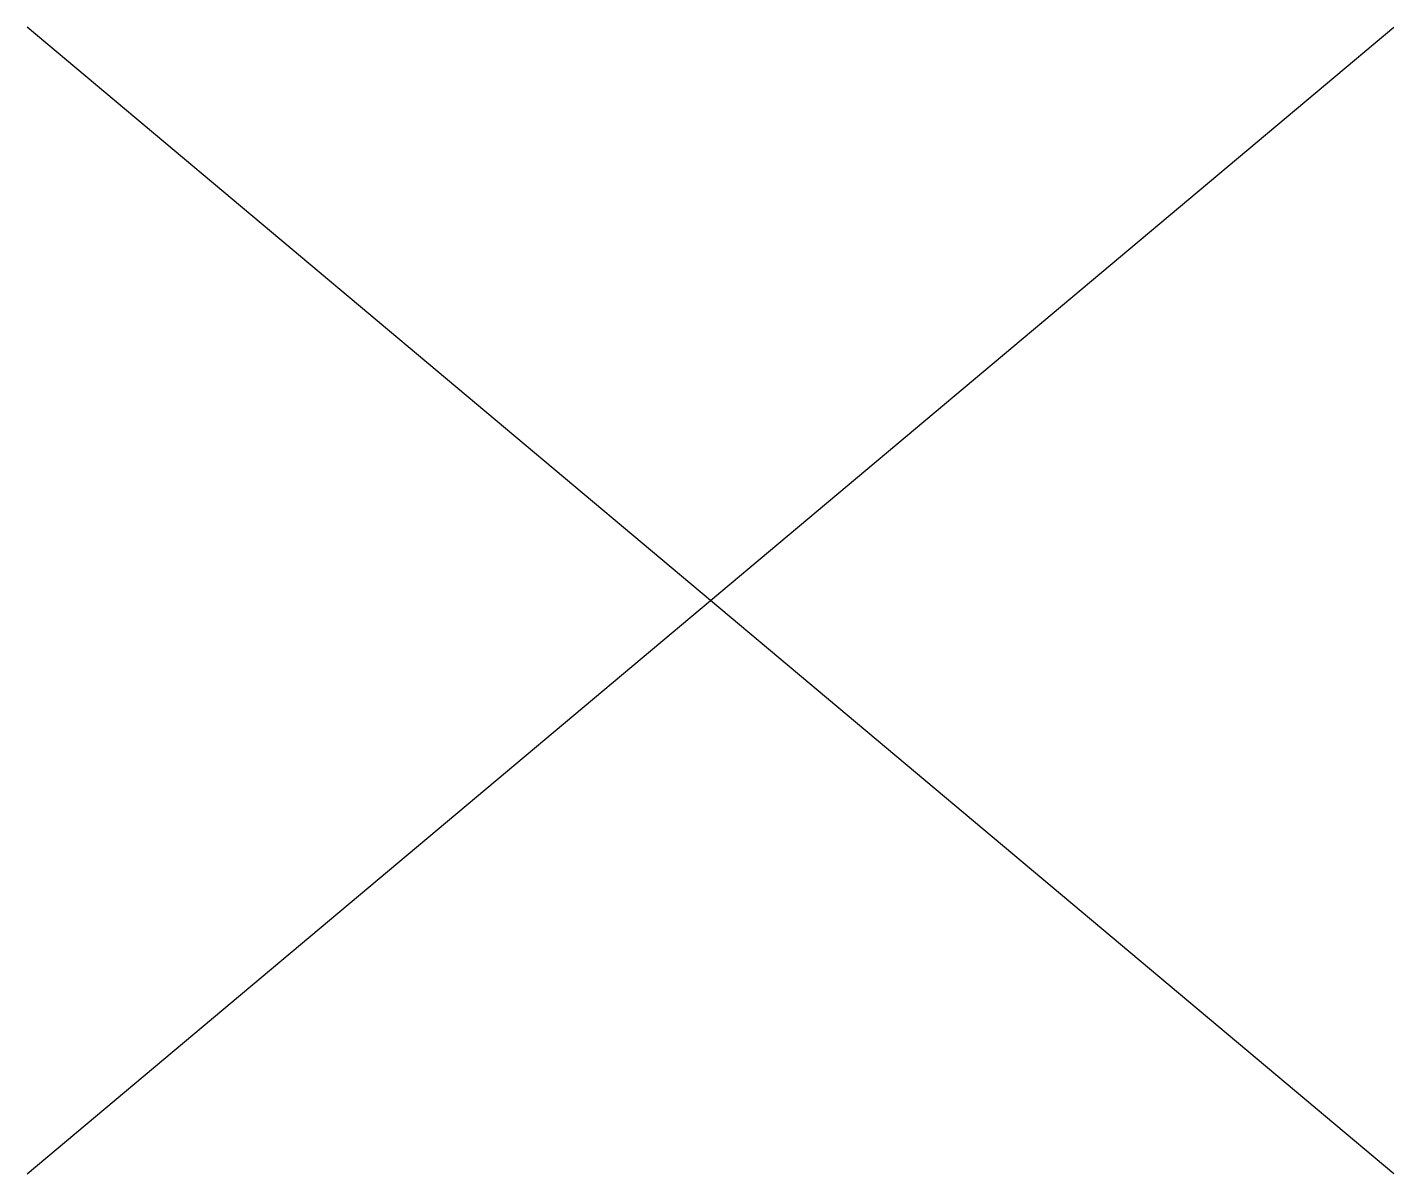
# Model space of a CAD drawing. Extents: x -4.4 to 4.4, y -3.69 to 3.69.
import ezdxf

# ---------------------------------------------------------------- set-up
doc = ezdxf.new("R2010")
doc.units = 0

msp = doc.modelspace()

# ---------------------------------------------------------------- linework, layer by layer
for p, q in [((-4.3954, -3.6881), (4.3954, 3.6881)), ((4.3954, -3.6881), (-4.3954, 3.6881))]:
    msp.add_line(p, q)

doc.saveas('drawing.dxf')
